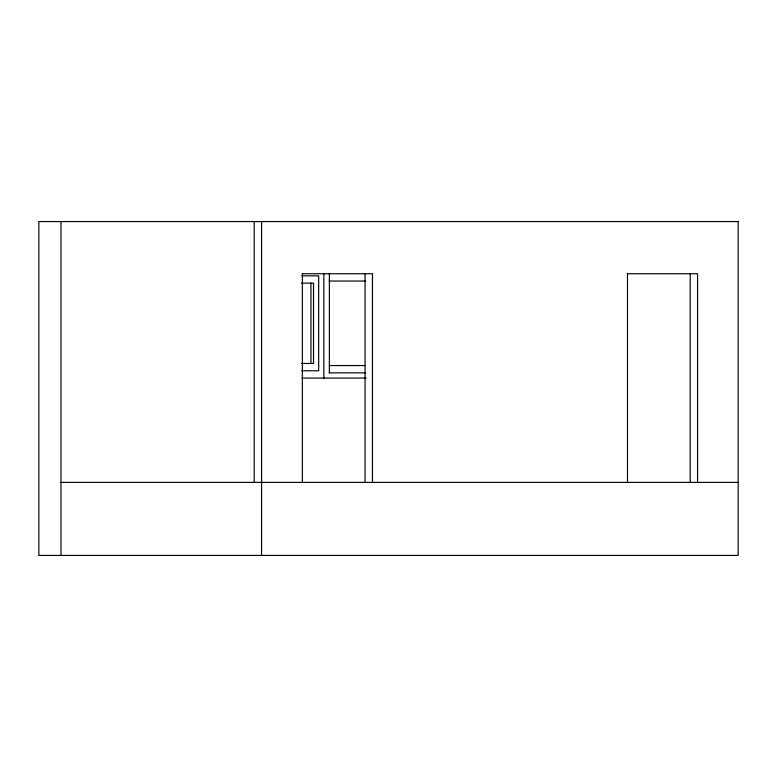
<?xml version="1.0" encoding="UTF-8"?>
<svg xmlns="http://www.w3.org/2000/svg" width="777" height="777" viewBox="0 0 777 777"><rect width="100%" height="100%" fill="white"/><g stroke="black" fill="none" stroke-linecap="round" stroke-linejoin="round"><path stroke-width="1.17" d="M302.243 273.737L372.455 273.737L372.455 482.4M627.36 273.737L697.571 273.737L697.571 482.4M301.738 275.825L318.677 275.825L318.677 370.765L301.738 370.765M329.186 281.041L365.219 281.041M301.379 283.129L313.519 283.129L313.519 363.461L301.379 363.461M329.186 365.549L365.219 365.549M329.05 372.853L365.549 372.853M301.865 378.069L366.113 378.069M60.985 482.4L738.15 482.4M690.199 273.737L690.199 482.4M627.495 273.737L627.495 482.4M365.073 273.737L365.073 482.4M329.38 273.737L329.38 372.853M323.844 273.339L323.844 378.069M310.936 283.129L310.936 363.461M302.37 273.737L302.37 482.4M261.577 221.571L261.577 555.429M254.205 221.571L254.205 482.4M60.985 221.571L60.985 555.429M738.15 221.571L38.85 221.571L38.85 555.429L738.15 555.429L738.15 221.571"/></g></svg>
